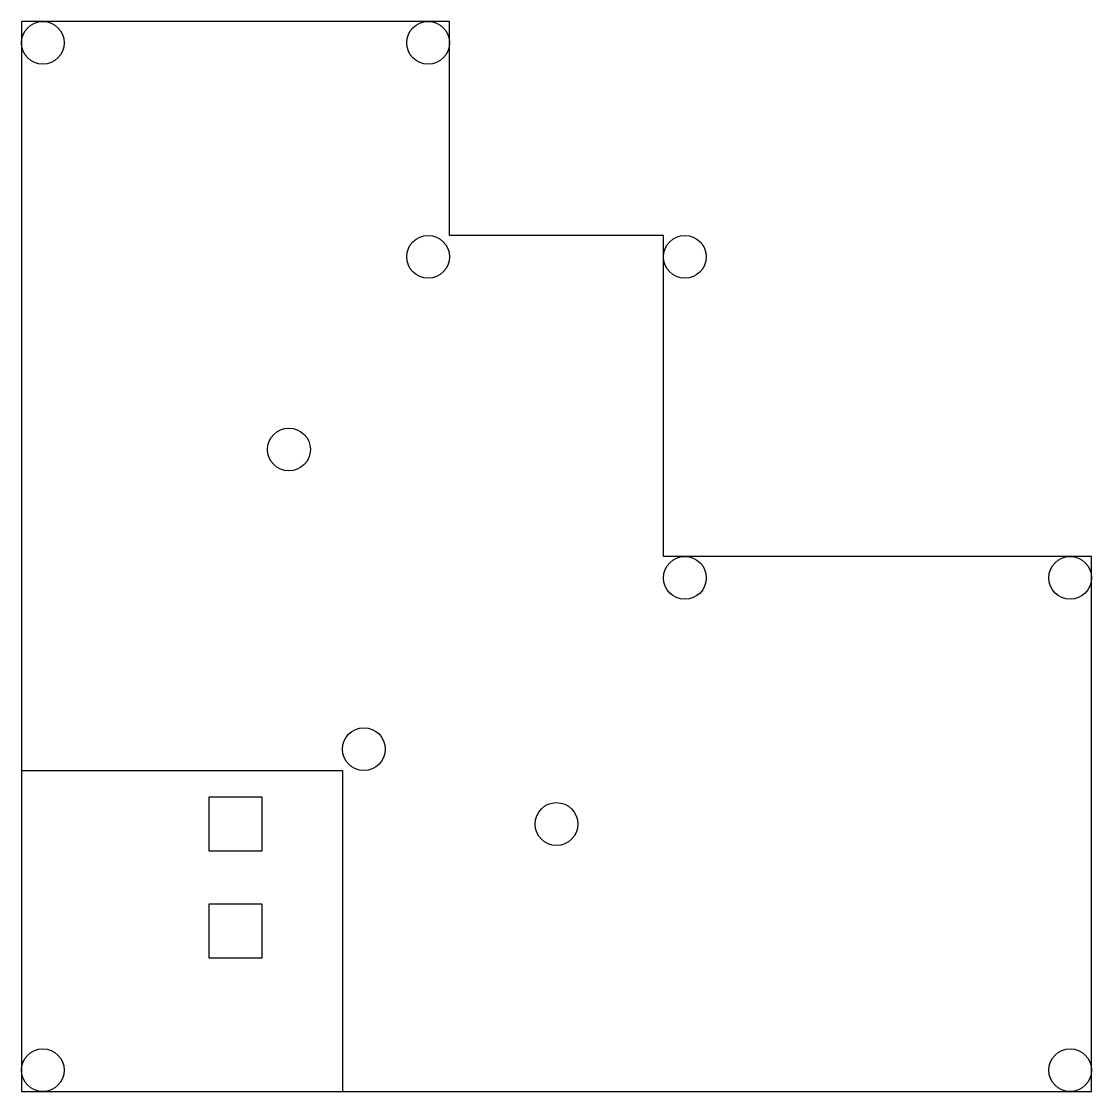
# Model space of a CAD drawing. Header units: metres. Extents: x 0 to 10000, y 0 to 10000.
import ezdxf

# ---------------------------------------------------------------- set-up
doc = ezdxf.new("R2010")
doc.units = ezdxf.units.M
doc.layers.add('1.20-柱子', color=7, linetype='Continuous')
doc.layers.add('1.21-墙体', color=7, linetype='Continuous')

# ---------------------------------------------------------------- blocks, each defined once
blk = doc.blocks.new('SM_Pole_01')
at = {"layer": '1.20-柱子'}
blk.add_circle((0, 0), 200, dxfattribs=at)
blk = doc.blocks.new('SM_Std_Column_500')
at = {"layer": '1.20-柱子'}
blk.add_lwpolyline([(-250, -250), (250, -250), (250, 250), (-250, 250), (-250, -250)], dxfattribs=at)

msp = doc.modelspace()

# ---------------------------------------------------------------- linework, layer by layer
at = {"layer": '1.21-墙体'}
for points in [[(0, 0), (10000, 0), (10000, 5000), (6000, 5000), (6000, 8000), (4000, 8000), (4000, 10000), (0, 10000), (0, 0)], [(0, 3000), (3000, 3000), (3000, 0)]]:
    msp.add_lwpolyline(points, dxfattribs=at)

# ---------------------------------------------------------------- block references
at = {"layer": '1.20-柱子'}
for name, p in [('SM_Pole_01', (200, 9800)), ('SM_Pole_01', (3800, 9800)), ('SM_Pole_01', (3800, 7800)), ('SM_Pole_01', (6200, 7800)), ('SM_Pole_01', (2500, 6000)), ('SM_Pole_01', (6200, 4800)), ('SM_Pole_01', (9800, 4800)), ('SM_Pole_01', (3200, 3200)), ('SM_Std_Column_500', (2000, 2500)), ('SM_Pole_01', (5000, 2500)), ('SM_Std_Column_500', (2000, 1500)), ('SM_Pole_01', (200, 200)), ('SM_Pole_01', (9800, 200))]:
    msp.add_blockref(name, p, dxfattribs=at)

doc.saveas('drawing.dxf')
